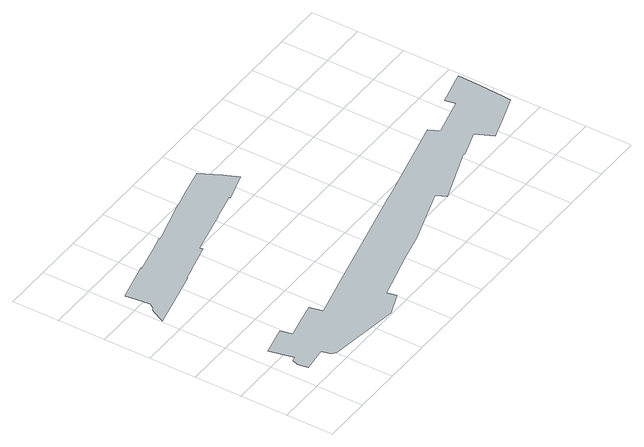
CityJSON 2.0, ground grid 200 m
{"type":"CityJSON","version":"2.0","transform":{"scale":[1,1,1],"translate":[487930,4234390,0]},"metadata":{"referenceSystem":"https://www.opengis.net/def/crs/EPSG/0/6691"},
"CityObjects":{
"object1":{"type":"GenericCityObject","attributes":{"name":"定禅寺通","function":"27","validFromType":"3","custodian":"仙台市","notificationNumber":"仙台市告示第382号","prefecture":"04","city":"04100","buildingDesignRestriction":"制限あり"},"geometry":[{"type":"MultiSurface","lod":"1","boundaries":[[[0,1,2,3,4,5,6,7,8,9,10,11,12,13,14,15,16,17,18,19,20,21,22,23,24,25,26,27,28,29,30,31,32,33,34,35,36,37,38,39,40,41,42,43]]]}]},
"object2":{"type":"GenericCityObject","attributes":{"name":"青葉通","function":"27","validFromType":"3","custodian":"仙台市","notificationNumber":"仙台市告示第518号","prefecture":"04","city":"04100","buildingDesignRestriction":"制限あり"},"geometry":[{"type":"MultiSurface","lod":"1","boundaries":[[[44,45,46,47,48,49,50,51,52,53,54,55,56,57,58,59,60,61,62,63,64,65,66,67,68,69,70,71,72,73,74,75,76,77,78,79,80,81,82,83,84,85,86,87,88,89,90,91,92,93,94,95,96,97,98,99]]]}]}
},
"vertices":[
[677,1018,0],[624,1006,0],[583,996,0],[419,954,0],[399,949,0],[398,952,0],[332,935,0],[332,936,0],[221,910,0],[220,915,0],[53,876,0],[62,803,0],[63,794,0],[64,783,0],[65,779,0],[66,773,0],[58,760,0],[56,756,0],[52,752,0],[47,749,0],[44,748,0],[37,740,0],[34,736,0],[9,685,0],[7,680,0],[263,739,0],[262,742,0],[318,756,0],[319,757,0],[341,762,0],[341,763,0],[342,763,0],[438,786,0],[435,798,0],[623,841,0],[623,843,0],[682,856,0],[739,868,0],[740,864,0],[863,899,0],[841,947,0],[835,961,0],[833,966,0],[791,1044,0],
[1790,551,0],[1760,544,0],[1660,520,0],[1655,519,0],[1642,516,0],[1651,477,0],[1652,471,0],[1491,433,0],[1486,432,0],[1466,476,0],[1098,388,0],[1055,378,0],[753,307,0],[560,262,0],[381,220,0],[369,275,0],[294,259,0],[206,239,0],[194,289,0],[171,284,0],[135,276,0],[74,262,0],[96,159,0],[79,155,0],[68,129,0],[76,86,0],[133,93,0],[179,98,0],[188,63,0],[193,56,0],[199,50,0],[205,46,0],[505,6,0],[603,42,0],[594,83,0],[806,139,0],[806,138,0],[919,164,0],[1164,245,0],[1167,240,0],[1185,203,0],[1318,251,0],[1423,288,0],[1424,284,0],[1491,306,0],[1539,321,0],[1573,248,0],[1586,252,0],[1596,255,0],[1599,256,0],[1603,257,0],[1672,280,0],[1779,316,0],[1781,362,0],[1782,373,0],[1786,454,0]
]}
